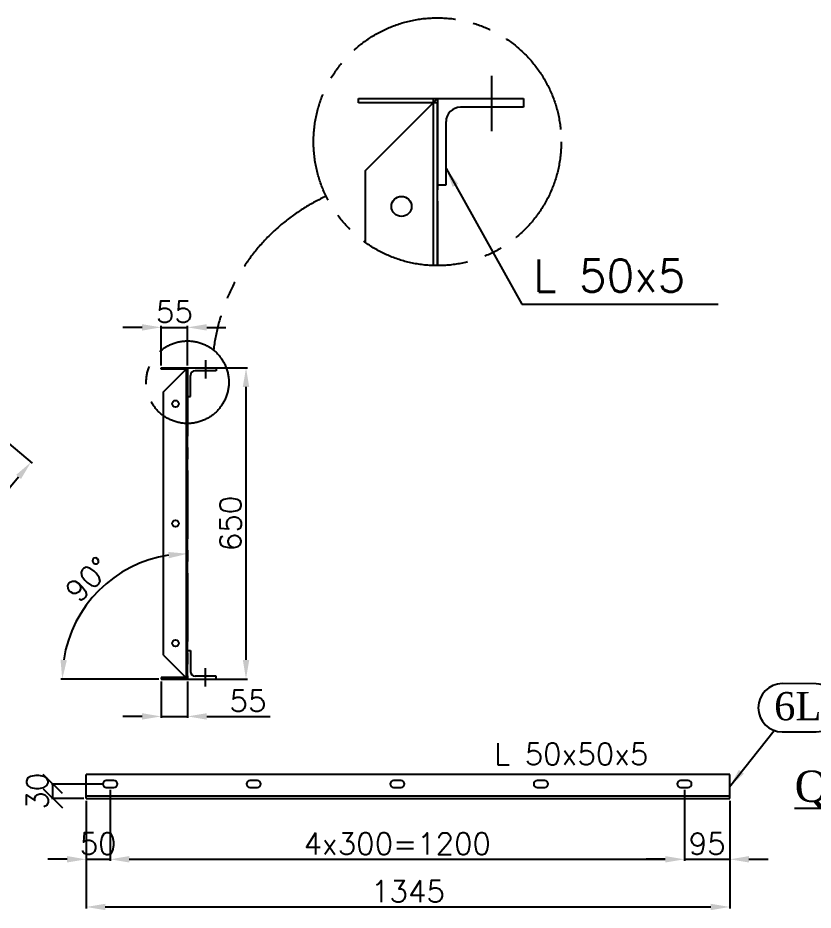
# Model space of a CAD drawing. Header units: inches. Extents: x 212980 to 238967, y -33384 to 2238.
# Drawn here: x 229791 to 231452, y -18033 to -16169 of the extents above; entities that cross this region are included whole.
import ezdxf
from ezdxf.enums import TextEntityAlignment as Align

# ---------------------------------------------------------------- set-up
doc = ezdxf.new("R2010")
doc.units = ezdxf.units.IN
doc.header["$LTSCALE"] = 15
doc.header["$MEASUREMENT"] = 0
doc.linetypes.add('CENTER', pattern=[50.8, 31.75, -6.35, 6.35, -6.35])
doc.linetypes.add('CENTER2', pattern=[28.575, 19.05, -3.175, 3.175, -3.175])
doc.layers.get('Defpoints').update_dxf_attribs({"lineweight": 0})
for name, color, linetype in [('2', 3, 'CENTER'), ('5', 8, 'Continuous'), ('Comment', 1, 'Continuous'), ('TEXT', 1, 'Continuous')]:
    doc.layers.add(name, color=color, linetype=linetype)
doc.styles.add('ROMANS', font='ROMANS.shx')
doc.styles.add('style7', font='times.ttf', dxfattribs={"height": 24})
doc.dimstyles.new('11', dxfattribs={"dimtxt": 45, "dimasz": 40, "dimexe": 3, "dimexo": 5, "dimgap": 10, "dimtad": 1, "dimdec": 0, "dimdsep": 46, "dimtxsty": 'ROMANS', "dimcen": 2.5, "dimclrd": 6, "dimclre": 6, "dimclrt": 2, "dimadec": 0, "dimazin": 0, "dimtfac": 1, "dimtdec": 0, "dimtmove": 0, "dimatfit": 3, "dimfxl": 1, "dimarcsym": 0})

# ---------------------------------------------------------------- blocks, each defined once
blk = doc.blocks.new('*D361')
at = {"color": 6, "lineweight": -2, "ltscale": 200, "transparency": 16777216}
for p, q in [((229592.3, -16907.8), (229820.3, -17099.1)), ((229302.4, -17711.5), (229792.2, -17127.8)), ((229051, -17552.8), (229279, -17744.1))]:
    blk.add_line(p, q, dxfattribs=at)
at = {"color": 6, "ltscale": 200, "transparency": 16777216}
for points in [[(229787.1, -17123.5), (229797.3, -17132.1), (229818, -17097.2)], [(229297.3, -17707.2), (229307.6, -17715.8), (229276.7, -17742.2)]]:
    blk.add_solid(points, dxfattribs=at)
at = {"layer": 'Defpoints', "color": 0, "ltscale": 200, "transparency": 16777216}
for p in [(229588.4, -16904.6), (229818, -17097.2), (229047.2, -17549.6)]:
    blk.add_point(p, dxfattribs=at)
at = {"color": 2, "ltscale": 200, "transparency": 16777216, "insert": (229522.4, -17398.8), "char_height": 45, "attachment_point": 5, "rotation": 50, "style": 'ROMANS'}
blk.add_mtext('842', dxfattribs=at)
blk = doc.blocks.new('*D383')
at = {"color": 6, "lineweight": -2, "ltscale": 200, "transparency": 16777216}
for p, q in [((230050.2, -16815.5), (230010.2, -16815.5)), ((230090.2, -16895), (230090.2, -16812.5)), ((230090.2, -16815.5), (230145.2, -16815.5)), ((230145.2, -16895), (230145.2, -16812.5)), ((230185.2, -16815.5), (230225.2, -16815.5))]:
    blk.add_line(p, q, dxfattribs=at)
at = {"color": 6, "ltscale": 200, "transparency": 16777216}
for points in [[(230050.2, -16808.8), (230050.2, -16822.2), (230090.2, -16815.5)], [(230185.2, -16808.8), (230185.2, -16822.2), (230145.2, -16815.5)]]:
    blk.add_solid(points, dxfattribs=at)
at = {"layer": 'Defpoints', "color": 0, "ltscale": 200, "transparency": 16777216}
for p in [(230145.2, -16815.5), (230090.2, -16900), (230145.2, -16900)]:
    blk.add_point(p, dxfattribs=at)
at = {"color": 2, "ltscale": 200, "transparency": 16777216, "insert": (230117.7, -16783), "char_height": 45, "attachment_point": 5, "style": 'ROMANS'}
blk.add_mtext('55', dxfattribs=at)
blk = doc.blocks.new('*D384')
at = {"color": 6, "lineweight": -2, "ltscale": 200, "transparency": 16777216}
for p, q in [((230090.2, -17555), (230090.2, -17631)), ((230145.2, -17555), (230145.2, -17631)), ((230050.2, -17628), (230010.2, -17628)), ((230090.2, -17628), (230145.2, -17628)), ((230185.2, -17628), (230318, -17628))]:
    blk.add_line(p, q, dxfattribs=at)
at = {"color": 6, "ltscale": 200, "transparency": 16777216}
for points in [[(230050.2, -17621.3), (230050.2, -17634.7), (230090.2, -17628)], [(230185.2, -17621.3), (230185.2, -17634.7), (230145.2, -17628)]]:
    blk.add_solid(points, dxfattribs=at)
at = {"layer": 'Defpoints', "color": 0, "ltscale": 200, "transparency": 16777216}
for p in [(230090.2, -17550), (230145.2, -17550), (230145.2, -17628)]:
    blk.add_point(p, dxfattribs=at)
at = {"color": 2, "ltscale": 200, "transparency": 16777216, "insert": (230271.6, -17595.5), "char_height": 45, "attachment_point": 5, "style": 'ROMANS'}
blk.add_mtext('55', dxfattribs=at)
blk = doc.blocks.new('*D385')
at = {"color": 6, "lineweight": -2, "ltscale": 200, "transparency": 16777216}
for p, q in [((230095.2, -16900), (230270.4, -16900)), ((230267.4, -17510), (230267.4, -16940)), ((230150.2, -17550), (230270.4, -17550))]:
    blk.add_line(p, q, dxfattribs=at)
at = {"color": 6, "ltscale": 200, "transparency": 16777216}
for points in [[(230260.7, -16940), (230274.1, -16940), (230267.4, -16900)], [(230260.7, -17510), (230274.1, -17510), (230267.4, -17550)]]:
    blk.add_solid(points, dxfattribs=at)
at = {"layer": 'Defpoints', "color": 0, "ltscale": 200, "transparency": 16777216}
for p in [(230090.2, -16900), (230267.4, -16900), (230145.2, -17550)]:
    blk.add_point(p, dxfattribs=at)
at = {"color": 2, "ltscale": 200, "transparency": 16777216, "insert": (230234.9, -17225), "char_height": 45, "attachment_point": 5, "rotation": 90, "style": 'ROMANS'}
blk.add_mtext('650', dxfattribs=at)
blk = doc.blocks.new('*D386')
at = {"color": 6, "lineweight": -2, "ltscale": 200, "transparency": 16777216}
blk.add_line((230085.2, -17550), (229880.4, -17550), dxfattribs=at)
blk.add_arc((230145.2, -17550), 261.8, 98.7629, 171.2371, dxfattribs=at)
at = {"color": 6, "ltscale": 200, "transparency": 16777216}
for points in [[(230104.8, -17284.6), (230105.8, -17297.9), (230145.2, -17288.2)], [(229893.1, -17510.6), (229879.8, -17509.6), (229883.4, -17550)]]:
    blk.add_solid(points, dxfattribs=at)
at = {"layer": 'Defpoints', "color": 0, "ltscale": 200, "transparency": 16777216}
for p in [(230145.2, -16900), (230014.3, -17323.3), (230090.2, -17550), (230145.2, -17550), (230145.2, -17550)]:
    blk.add_point(p, dxfattribs=at)
at = {"color": 2, "ltscale": 200, "transparency": 16777216, "insert": (229937.1, -17341.9), "char_height": 45, "attachment_point": 5, "rotation": 45, "style": 'ROMANS'}
blk.add_mtext('90°', dxfattribs=at)
blk = doc.blocks.new('*D440')
at = {"color": 6, "lineweight": -2, "ltscale": 200, "transparency": 16777216}
for p, q in [((229983.5, -17781.2), (229983.5, -17929.4)), ((229933.4, -17804.2), (229933.4, -17929.4)), ((229893.4, -17926.4), (229853.4, -17926.4)), ((229933.4, -17926.4), (229983.5, -17926.4)), ((230023.5, -17926.4), (230063.5, -17926.4))]:
    blk.add_line(p, q, dxfattribs=at)
at = {"color": 6, "ltscale": 200, "transparency": 16777216}
for points in [[(229893.4, -17919.7), (229893.4, -17933.1), (229933.4, -17926.4)], [(230023.5, -17919.7), (230023.5, -17933.1), (229983.5, -17926.4)]]:
    blk.add_solid(points, dxfattribs=at)
at = {"layer": 'Defpoints', "color": 0, "ltscale": 200, "transparency": 16777216}
for p in [(229983.5, -17776.2), (229933.4, -17799.2), (229983.5, -17926.4)]:
    blk.add_point(p, dxfattribs=at)
at = {"color": 2, "ltscale": 200, "transparency": 16777216, "insert": (229958.5, -17893.9), "char_height": 45, "attachment_point": 5, "style": 'ROMANS'}
blk.add_mtext('50', dxfattribs=at)
blk = doc.blocks.new('*D441')
at = {"color": 6, "lineweight": -2, "ltscale": 200, "transparency": 16777216}
for p, q in [((229983.5, -17781.2), (229983.5, -17929.4)), ((231183.5, -17781.2), (231183.5, -17929.4)), ((230023.5, -17926.4), (231143.5, -17926.4))]:
    blk.add_line(p, q, dxfattribs=at)
at = {"color": 6, "ltscale": 200, "transparency": 16777216}
for points in [[(230023.5, -17919.7), (230023.5, -17933.1), (229983.5, -17926.4)], [(231143.5, -17919.7), (231143.5, -17933.1), (231183.5, -17926.4)]]:
    blk.add_solid(points, dxfattribs=at)
at = {"layer": 'Defpoints', "color": 0, "ltscale": 200, "transparency": 16777216}
for p in [(229983.5, -17776.2), (231183.5, -17776.2), (231183.5, -17926.4)]:
    blk.add_point(p, dxfattribs=at)
at = {"color": 2, "ltscale": 200, "transparency": 16777216, "insert": (230583.5, -17893.9), "char_height": 45, "attachment_point": 5, "style": 'ROMANS'}
blk.add_mtext('4x300=1200', dxfattribs=at)
blk = doc.blocks.new('*D442')
at = {"color": 6, "lineweight": -2, "ltscale": 200, "transparency": 16777216}
for p, q in [((231183.5, -17781.2), (231183.5, -17929.4)), ((231278.4, -17804.2), (231278.4, -17929.4)), ((231143.5, -17926.4), (231103.5, -17926.4)), ((231183.5, -17926.4), (231278.4, -17926.4)), ((231318.4, -17926.4), (231358.4, -17926.4))]:
    blk.add_line(p, q, dxfattribs=at)
at = {"color": 6, "ltscale": 200, "transparency": 16777216}
for points in [[(231143.5, -17919.7), (231143.5, -17933.1), (231183.5, -17926.4)], [(231318.4, -17919.7), (231318.4, -17933.1), (231278.4, -17926.4)]]:
    blk.add_solid(points, dxfattribs=at)
at = {"layer": 'Defpoints', "color": 0, "ltscale": 200, "transparency": 16777216}
for p in [(231183.5, -17776.2), (231278.4, -17799.2), (231278.4, -17926.4)]:
    blk.add_point(p, dxfattribs=at)
at = {"color": 2, "ltscale": 200, "transparency": 16777216, "insert": (231231, -17893.9), "char_height": 45, "attachment_point": 5, "style": 'ROMANS'}
blk.add_mtext('95', dxfattribs=at)
blk = doc.blocks.new('*D443')
at = {"color": 6, "lineweight": -2, "ltscale": 200, "transparency": 16777216}
for p, q in [((231278.4, -17844.2), (231278.4, -18029)), ((229933.4, -17857.7), (229933.4, -18029)), ((229973.4, -18026), (231238.4, -18026))]:
    blk.add_line(p, q, dxfattribs=at)
at = {"color": 6, "ltscale": 200, "transparency": 16777216}
for points in [[(229973.4, -18019.3), (229973.4, -18032.6), (229933.4, -18026)], [(231238.4, -18019.3), (231238.4, -18032.6), (231278.4, -18026)]]:
    blk.add_solid(points, dxfattribs=at)
at = {"layer": 'Defpoints', "color": 0, "ltscale": 200, "transparency": 16777216}
for p in [(229933.4, -17852.7), (231278.4, -17839.2), (231278.4, -18026)]:
    blk.add_point(p, dxfattribs=at)
at = {"color": 2, "ltscale": 200, "transparency": 16777216, "insert": (230605.9, -17993.5), "char_height": 45, "attachment_point": 5, "style": 'ROMANS'}
blk.add_mtext('1345', dxfattribs=at)
blk = doc.blocks.new('_Oblique')
at = {"color": 0, "linetype": 'ByBlock', "lineweight": -2}
blk.add_line((-0.5, -0.5), (0.5, 0.5), dxfattribs=at)
blk = doc.blocks.new('*D448')
at = {"color": 6, "lineweight": -2, "ltscale": 200, "transparency": 16777216}
for p, q in [((229970.5, -17769.2), (229860.7, -17769.2)), ((229863.7, -17799.2), (229863.7, -17769.2)), ((229928.4, -17799.2), (229860.7, -17799.2))]:
    blk.add_line(p, q, dxfattribs=at)
at = {"layer": 'Defpoints', "color": 0, "ltscale": 200, "transparency": 16777216}
for p in [(229863.7, -17769.2), (229975.5, -17769.2), (229933.4, -17799.2)]:
    blk.add_point(p, dxfattribs=at)
at = {"color": 6, "lineweight": -2, "ltscale": 200, "transparency": 16777216, "xscale": 40, "yscale": 40, "zscale": 40}
for p, rotation in [((229863.7, -17769.2), 90), ((229863.7, -17799.2), 270)]:
    blk.add_blockref('_Oblique', p, dxfattribs=dict(at, rotation=rotation))
at = {"color": 2, "ltscale": 200, "transparency": 16777216, "insert": (229831.2, -17784.2), "char_height": 45, "attachment_point": 5, "rotation": 90, "style": 'ROMANS'}
blk.add_mtext('30', dxfattribs=at)

msp = doc.modelspace()

# ---------------------------------------------------------------- linework, layer by layer
for p, q in [((230502.3, -16346.84), (230502.3, -16337.84)), ((230502.3, -16337.84), (230676.3, -16337.84)), ((230517.3, -16487.84), (230667.3, -16337.84)), ((230658.3, -16337.84), (230658.3, -16686.45)), ((230667.3, -16346.84), (230502.3, -16346.84)), ((230667.3, -16686.61), (230667.3, -16346.84)), ((230517.3, -16638.7), (230517.3, -16487.84)), ((230090.18, -16903.01), (230090.18, -16900.01)), ((230090.18, -16900.01), (230148.18, -16900.01)), ((230095.18, -16950.01), (230145.18, -16900.01)), ((230142.18, -16900.01), (230142.18, -17547.01)), ((230145.18, -16903.01), (230090.18, -16903.01)), ((230145.18, -17550.01), (230145.18, -16903.01)), ((230095.18, -17500.01), (230095.18, -16950.01)), ((230095.18, -17500.01), (230145.18, -17550.01)), ((230142.18, -17547.01), (230090.18, -17547.01)), ((230090.18, -17547.01), (230090.18, -17550.01)), ((230090.18, -17550.01), (230145.18, -17550.01)), ((231278.45, -17749.15), (229933.45, -17749.15))]:
    msp.add_line(p, q)
at = {"color": 3, "linetype": 'CENTER2', "ltscale": 0.5}
for p, q in [((230667.3, -16337.84), (230667.3, -16686.61)), ((230145.18, -16900.01), (230145.18, -17550.01))]:
    msp.add_line(p, q, dxfattribs=at)
at = {"color": 7, "ltscale": 200}
for p, q in [((229933.45, -17799.15), (229933.45, -17749.15)), ((231278.45, -17799.15), (231278.45, -17749.15)), ((229933.45, -17794.15), (231278.45, -17794.15)), ((229933.45, -17799.15), (231278.45, -17799.15))]:
    msp.add_line(p, q, dxfattribs=at)
for points in [[(229975.53, -17762.15, 1), (229975.53, -17776.15), (229991.53, -17776.15, 1), (229991.53, -17762.15)], [(230275.53, -17762.15, 1), (230275.53, -17776.15), (230291.53, -17776.15, 1), (230291.53, -17762.15)], [(230575.53, -17762.15, 1), (230575.53, -17776.15), (230591.53, -17776.15, 1), (230591.53, -17762.15)], [(230875.53, -17762.15, 1), (230875.53, -17776.15), (230891.53, -17776.15, 1), (230891.53, -17762.15)], [(231175.53, -17762.15, 1), (231175.53, -17776.15), (231191.53, -17776.15, 1), (231191.53, -17762.15)]]:
    msp.add_lwpolyline(points, format="xyb", close=True)
at = {"color": 3, "linetype": 'CENTER2', "ltscale": 0.8}
for centre, radius in [((230667.3, -16427.84), 258.77), ((230145.18, -16930.01), 86.26)]:
    msp.add_circle(centre, radius, dxfattribs=at)
at = {"color": 7, "ltscale": 200}
for centre, radius in [((230592.3, -16562.84), 21), ((230120.18, -16975.01), 7), ((230120.18, -17225.01), 7), ((230120.18, -17475.01), 7)]:
    msp.add_circle(centre, radius, dxfattribs=at)
at = {"color": 3, "linetype": 'CENTER2', "ltscale": 0.8}
msp.add_arc((230603.34, -16912.02), 406.85, 114.45485, 173.07611, dxfattribs=at)
at = {"layer": '2', "color": 8, "linetype": 'ByBlock'}
msp.add_lwpolyline([(231458.52, -17560.09), (231388.05, -17559.52, 1), (231388.05, -17660.22), (231458.52, -17660.22, 1.0056195), (231458.52, -17560.09)], format="xyb", dxfattribs=at)
at = {"layer": 'Comment', "color": 3}
for p, q in [((230780.39, -16290.31), (230780.39, -16405.51)), ((230182.87, -16884.16), (230182.87, -16922.56)), ((230182.87, -17565.85), (230182.87, -17527.45))]:
    msp.add_line(p, q, dxfattribs=at)
at = {"layer": 'Comment', "color": 0}
for p, q in [((230667.3, -16337.84), (230847.3, -16337.84)), ((230667.3, -16337.84), (230667.3, -16517.84)), ((230847.3, -16337.84), (230847.3, -16355.84)), ((230847.3, -16355.84), (230715.3, -16355.84)), ((230685.3, -16517.84), (230685.3, -16385.84)), ((230667.3, -16517.84), (230685.3, -16517.84)), ((230145.18, -16900.01), (230205.18, -16900.01)), ((230145.18, -16900.01), (230145.18, -16960.01)), ((230205.18, -16900.01), (230205.18, -16906.01)), ((230151.18, -16960.01), (230151.18, -16916.01)), ((230205.18, -16906.01), (230161.18, -16906.01)), ((230145.18, -16960.01), (230151.18, -16960.01)), ((230145.18, -17550.01), (230145.18, -17490.01)), ((230145.18, -17490.01), (230151.18, -17490.01)), ((230151.18, -17490.01), (230151.18, -17534.01)), ((230145.18, -17550.01), (230205.18, -17550.01)), ((230205.18, -17544.01), (230161.18, -17544.01)), ((230205.18, -17550.01), (230205.18, -17544.01))]:
    msp.add_line(p, q, dxfattribs=at)
for centre, radius, start, end in [((230715.3, -16385.84), 30, 90, 180), ((230161.18, -16916.01), 10, 90, 180), ((230161.18, -17534.01), 10, 180, 270)]:
    msp.add_arc(centre, radius, start, end, dxfattribs=at)

# ---------------------------------------------------------------- texts
at = {"layer": '5', "color": 2, "style": 'style7'}
msp.add_text('6L', height=58.905, dxfattribs=at).set_placement((231420.33, -17606.54), align=Align.MIDDLE_CENTER)
msp.add_text('%%UQTY. : 1', height=65.45, dxfattribs=at).set_placement((231413.77, -17806.49))
at = {"layer": 'TEXT', "color": 2, "style": 'ROMANS'}
for s, height, p in [('L 50x5', 67.5, (230867.4, -16741.15)), ('L 50x50x5', 45, (230786.17, -17729.01))]:
    msp.add_text(s, height=height, dxfattribs=at).set_placement(p)

# ---------------------------------------------------------------- dimensions: what is measured, and where the dimension line sits
at = {"color": 7, "ltscale": 200}
dim = msp.add_linear_dim(base=(230145.18, -16815.5), p1=(230090.18, -16900.01), p2=(230145.18, -16900.01), angle=180, dimstyle='11', dxfattribs=at)
dim.commit()
dim.dimension.update_dxf_attribs({"geometry": '*D383', "text_midpoint": (230117.68, -16815.5), "dimtype": 160})
dim = msp.add_angular_dim_2l(base=(230014.28, -17323.29), line1=((230145.18, -16900.01), (230145.18, -17550.01)), line2=((230090.18, -17550.01), (230145.18, -17550.01)), dimstyle='11', dxfattribs=at)
dim.commit()
dim.dimension.update_dxf_attribs({"geometry": '*D386', "text_midpoint": (229937.08, -17341.91)})
dim = msp.add_linear_dim(base=(230267.41, -16900.01), p1=(230145.18, -17550.01), p2=(230090.18, -16900.01), angle=90, dimstyle='11', dxfattribs=at)
dim.commit()
dim.dimension.update_dxf_attribs({"geometry": '*D385', "text_midpoint": (230234.91, -17225.01)})
dim = msp.add_aligned_dim(p1=(229047.22, -17549.58), p2=(229588.44, -16904.58), distance=-299.61, dimstyle='11', dxfattribs=at)
dim.commit()
dim.dimension.update_dxf_attribs({"geometry": '*D361', "text_midpoint": (229522.45, -17398.77)})
for base, p1, p2, picture, middle in [((230145.18, -17627.99), (230090.18, -17550.01), (230145.18, -17550.01), '*D384', (230271.6, -17595.49)), ((231278.45, -18025.97), (229933.45, -17852.65), (231278.45, -17839.21), '*D443', (230605.95, -17993.47))]:
    dim = msp.add_linear_dim(base=base, p1=p1, p2=p2, dimstyle='11', dxfattribs=at)
    dim.commit()
    dim.dimension.update_dxf_attribs({"geometry": picture, "text_midpoint": middle})
dim = msp.add_linear_dim(base=(229863.72, -17769.15), p1=(229933.45, -17799.15), p2=(229975.53, -17769.15), angle=90, dimstyle='11', override={"dimblk1": 'Oblique', "dimblk2": 'Oblique', "dimsah": 1}, dxfattribs=at)
dim.commit()
dim.dimension.update_dxf_attribs({"geometry": '*D448', "text_midpoint": (229863.72, -17784.15), "dimtype": 160})
dim = msp.add_linear_dim(base=(229983.53, -17926.4), p1=(229933.45, -17799.15), p2=(229983.53, -17776.15), dimstyle='11', dxfattribs=at)
dim.commit()
dim.dimension.update_dxf_attribs({"geometry": '*D440', "text_midpoint": (229958.49, -17926.4), "dimtype": 160})
dim = msp.add_linear_dim(base=(231183.53, -17926.4), p1=(229983.53, -17776.15), p2=(231183.53, -17776.15), text='4x300=<>', dimstyle='11', override={"dimtmove": 1}, dxfattribs=at)
dim.commit()
dim.dimension.update_dxf_attribs({"geometry": '*D441', "text_midpoint": (230583.53, -17893.9)})
dim = msp.add_linear_dim(base=(231278.45, -17926.4), p1=(231183.53, -17776.15), p2=(231278.45, -17799.15), dimstyle='11', override={"dimtmove": 1}, dxfattribs=at)
dim.commit()
dim.dimension.update_dxf_attribs({"geometry": '*D442', "text_midpoint": (231230.99, -17893.9)})

# ---------------------------------------------------------------- leaders
msp.add_leader([(230685.3, -16484.01), (230843.81, -16767.17), (231253.99, -16767.17)], dimstyle='11', dxfattribs=at)
msp.add_leader([(231277.78, -17775), (231370.73, -17657.15)], dimstyle='11', override={"dimtmove": 1}, dxfattribs=at)

doc.saveas('drawing.dxf')
